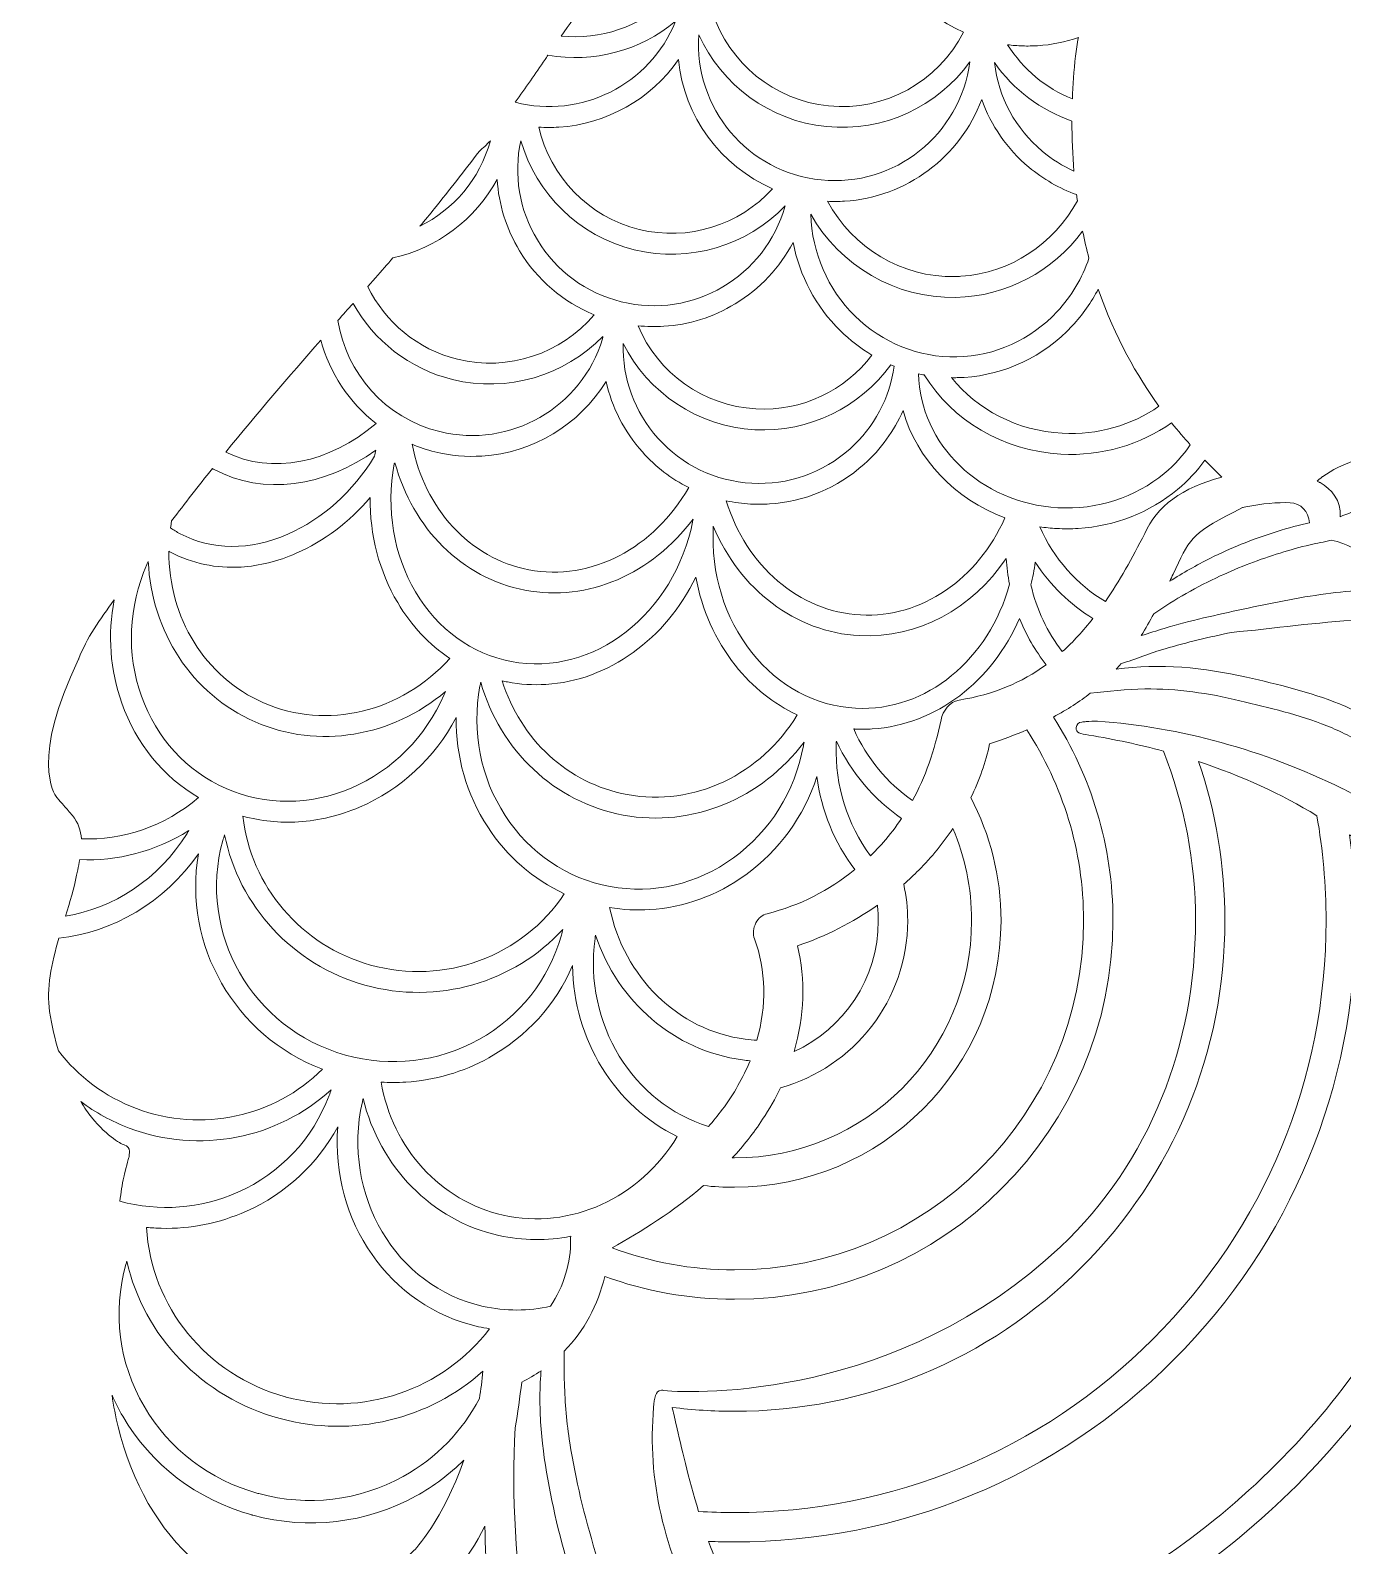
# Model space of a CAD drawing. Header units: millimetres. Extents: x -1647 to 2455, y -685 to 37.
# Drawn here: x -955.6 to -732.3, y -388.1 to -130.3 of the extents above; entities that cross this region are included whole.
import ezdxf

# ---------------------------------------------------------------- set-up
doc = ezdxf.new("R2010")
doc.units = ezdxf.units.MM
doc.header["$MEASUREMENT"] = 0
doc.layers.add('Layer 3', color=7, linetype='Continuous')

msp = doc.modelspace()

# ---------------------------------------------------------------- linework, layer by layer
at = {"layer": 'Layer 3', "lineweight": 0}
for points, knots in [([(-796.84, -130.65), (-801.12, -139.07), (-810.2, -144.14), (-819.78, -143.18), (-829.06, -142.26), (-836.75, -135.89), (-839.54, -127.23), (-837.86, -127.44), (-836.2, -127.49), (-834.57, -127.39), (-824.81, -126.78), (-816.11, -120.82), (-812, -111.98), (-810.18, -120.29), (-804.48, -127.21), (-796.84, -130.65)], [0, 0, 0, 0, 1, 1, 1, 2, 2, 2, 3, 3, 3, 4, 4, 4, 5, 5, 5, 5]), ([(-857.04, -120.03), (-856.7, -119.59), (-856.35, -119.13), (-855.99, -118.66), (-853.53, -121.38), (-850.51, -123.62), (-847.05, -125.15), (-851.95, -129.75), (-858.62, -131.98), (-865.27, -131.3), (-862.63, -127.5), (-859.91, -123.68), (-857.04, -120.03)], [0, 0, 0, 0, 1, 1, 1, 2, 2, 2, 3, 3, 3, 4, 4, 4, 4]), ([(-868.03, -135.3), (-867.87, -135.06), (-867.7, -134.81), (-867.53, -134.57), (-859.77, -135.93), (-851.82, -133.78), (-845.82, -128.8), (-850.18, -139.64), (-861.95, -145.46), (-873.09, -142.58), (-871.37, -140.15), (-869.68, -137.7), (-868.03, -135.3)], [0, 0, 0, 0, 1, 1, 1, 2, 2, 2, 3, 3, 3, 4, 4, 4, 4]), ([(-821.04, -155.79), (-833.54, -154.55), (-842.74, -143.54), (-841.85, -131.09), (-838, -139.64), (-829.81, -145.75), (-820.14, -146.71), (-810.46, -147.67), (-801.22, -143.31), (-795.76, -135.69), (-797.35, -148.07), (-808.54, -157.04), (-821.04, -155.79)], [0, 0, 0, 0, 1, 1, 1, 2, 2, 2, 3, 3, 3, 4, 4, 4, 4]), ([(-789.32, -132.78), (-788.48, -132.89), (-787.62, -132.96), (-786.76, -132.99), (-785.9, -133.01), (-785.05, -133), (-784.22, -132.95), (-781.81, -132.8), (-779.48, -132.31), (-777.28, -131.55), (-777.49, -132.59), (-777.66, -133.64), (-777.77, -134.72), (-778.03, -137.22), (-778.2, -139.65), (-778.29, -142.01), (-782.81, -140.2), (-786.7, -136.98), (-789.32, -132.78)], [0, 0, 0, 0, 1, 1, 1, 2, 2, 2, 3, 3, 3, 4, 4, 4, 5, 5, 5, 6, 6, 6, 6]), ([(-829.31, -157.27), (-834.93, -163.46), (-843.62, -166.27), (-852.02, -164.2), (-860.67, -162.07), (-867.19, -155.22), (-869.09, -146.79), (-867.95, -146.87), (-866.82, -146.88), (-865.69, -146.81), (-857.59, -146.3), (-850.02, -142.09), (-845.33, -135.3), (-844.4, -145.03), (-838.16, -153.45), (-829.31, -157.27)], [0, 0, 0, 0, 1, 1, 1, 2, 2, 2, 3, 3, 3, 4, 4, 4, 5, 5, 5, 5]), ([(-778.37, -145.76), (-778.37, -148.71), (-778.25, -151.55), (-778.02, -154.27), (-779.94, -153.4), (-781.76, -152.28), (-783.42, -150.89), (-788, -147.06), (-790.87, -141.73), (-791.56, -135.83), (-788.31, -140.47), (-783.67, -143.93), (-778.37, -145.76)], [0, 0, 0, 0, 1, 1, 1, 2, 2, 2, 3, 3, 3, 4, 4, 4, 4]), ([(-785.7, -153.61), (-783.25, -155.66), (-780.51, -157.22), (-777.59, -158.27), (-777.55, -158.62), (-777.5, -158.96), (-777.45, -159.31), (-781.42, -166.69), (-788.83, -171.66), (-797.25, -172.18), (-797.58, -172.2), (-797.91, -172.22), (-798.24, -172.22), (-798.24, -172.22), (-798.24, -172.22), (-798.24, -172.22), (-807.36, -172.41), (-815.65, -167.35), (-819.98, -159.42), (-819, -159.47), (-818.03, -159.46), (-817.07, -159.4), (-806.52, -158.74), (-797.38, -151.85), (-793.72, -142.09), (-792.15, -146.54), (-789.41, -150.5), (-785.7, -153.61)], [0, 0, 0, 0, 1, 1, 1, 2, 2, 2, 3, 3, 3, 4, 4, 4, 5, 5, 5, 6, 6, 6, 7, 7, 7, 8, 8, 8, 9, 9, 9, 9]), ([(-886.82, -160.62), (-884.31, -157.5), (-881.78, -154.26), (-879.26, -150.94), (-878.59, -150.37), (-877.95, -149.78), (-877.34, -149.14), (-879.14, -155.69), (-883.64, -160.82), (-889.32, -163.66), (-888.47, -162.65), (-887.64, -161.64), (-886.82, -160.62)], [0, 0, 0, 0, 1, 1, 1, 2, 2, 2, 3, 3, 3, 4, 4, 4, 4]), ([(-852.87, -167.65), (-843.42, -169.97), (-833.66, -166.96), (-827.18, -160.19), (-830.5, -172.22), (-842.86, -179.51), (-855.05, -176.51), (-861.06, -175.03), (-866.13, -171.3), (-869.34, -166), (-872.42, -160.89), (-873.42, -154.92), (-872.15, -149.11), (-869.56, -158.12), (-862.31, -165.32), (-852.87, -167.65)], [0, 0, 0, 0, 1, 1, 1, 2, 2, 2, 3, 3, 3, 4, 4, 4, 5, 5, 5, 5]), ([(-898.17, -173.9), (-898.17, -173.9), (-896.87, -172.42), (-896.87, -172.42), (-895.84, -171.25), (-894.86, -170.13), (-893.91, -169.04), (-886.44, -167.38), (-879.9, -162.55), (-876.18, -155.69), (-875.92, -159.94), (-874.63, -164.09), (-872.37, -167.83), (-869.37, -172.79), (-864.95, -176.56), (-859.69, -178.72), (-865.27, -185.34), (-874.24, -188.42), (-882.92, -186.28), (-889.76, -184.6), (-895.26, -179.96), (-898.2, -173.94), (-898.19, -173.92), (-898.18, -173.91), (-898.17, -173.9)], [0, 0, 0, 0, 1, 1, 1, 2, 2, 2, 3, 3, 3, 4, 4, 4, 5, 5, 5, 6, 6, 6, 7, 7, 7, 8, 8, 8, 8]), ([(-815.31, -178.9), (-819.95, -174.33), (-822.6, -168.21), (-822.82, -161.62), (-817.8, -170.4), (-808.44, -175.98), (-798.17, -175.77), (-789.45, -175.59), (-781.59, -171.28), (-776.55, -164.5), (-776.23, -166.08), (-775.87, -167.61), (-775.47, -169.09), (-776.61, -172.45), (-778.44, -175.55), (-780.9, -178.19), (-785.4, -183.01), (-791.46, -185.74), (-797.96, -185.88), (-804.45, -186.01), (-810.62, -183.53), (-815.31, -178.9)], [0, 0, 0, 0, 1, 1, 1, 2, 2, 2, 3, 3, 3, 4, 4, 4, 5, 5, 5, 6, 6, 6, 7, 7, 7, 7]), ([(-852.21, -180.59), (-850.74, -180.74), (-849.27, -180.77), (-847.82, -180.68), (-843.57, -180.42), (-839.43, -179.13), (-835.69, -176.87), (-831.44, -174.3), (-828.07, -170.69), (-825.83, -166.4), (-824.73, -172.1), (-821.97, -177.31), (-817.8, -181.42), (-816.15, -183.05), (-814.34, -184.45), (-812.41, -185.6), (-816.97, -191.6), (-824.3, -195.17), (-832.15, -194.73), (-841.12, -194.23), (-848.83, -188.62), (-852.21, -180.59)], [0, 0, 0, 0, 1, 1, 1, 2, 2, 2, 3, 3, 3, 4, 4, 4, 5, 5, 5, 6, 6, 6, 7, 7, 7, 7]), ([(-763.56, -194.28), (-768.16, -197.5), (-773.95, -199.23), (-780.05, -198.89), (-787.7, -198.46), (-794.51, -194.86), (-798.86, -189.42), (-798.53, -189.42), (-798.21, -189.43), (-797.88, -189.42), (-797.5, -189.41), (-797.11, -189.4), (-796.73, -189.37), (-789.71, -188.94), (-783.2, -185.85), (-778.31, -180.6), (-776.54, -178.71), (-775.06, -176.6), (-773.88, -174.34), (-771.05, -182.63), (-767.24, -189.21), (-763.56, -194.28)], [0, 0, 0, 0, 1, 1, 1, 2, 2, 2, 3, 3, 3, 4, 4, 4, 5, 5, 5, 6, 6, 6, 7, 7, 7, 7]), ([(-900.71, -176.79), (-897.19, -183.1), (-891.16, -187.91), (-883.77, -189.73), (-874.38, -192.04), (-864.69, -189.07), (-858.21, -182.39), (-858.22, -182.51), (-858.23, -182.64), (-858.24, -182.76), (-858.24, -182.77), (-858.24, -182.78), (-858.24, -182.79), (-861.77, -194.5), (-873.94, -201.55), (-885.95, -198.59), (-895.27, -196.29), (-901.86, -188.63), (-903.28, -179.71), (-902.43, -178.73), (-901.57, -177.76), (-900.71, -176.79)], [0, 0, 0, 0, 1, 1, 1, 2, 2, 2, 3, 3, 3, 4, 4, 4, 5, 5, 5, 6, 6, 6, 7, 7, 7, 7]), ([(-906.19, -183.03), (-904.68, -188.62), (-901.38, -193.62), (-896.78, -197.2), (-904.68, -203.97), (-914.57, -206), (-922.36, -202.08), (-917.08, -195.6), (-911.64, -189.26), (-906.19, -183.03)], [0, 0, 0, 0, 1, 1, 1, 2, 2, 2, 3, 3, 3, 3]), ([(-832.35, -198.27), (-823.07, -198.78), (-814.42, -194.45), (-809.2, -187.22), (-809.01, -187.31), (-808.82, -187.39), (-808.62, -187.47), (-809.38, -192.89), (-811.99, -197.82), (-816.12, -201.51), (-820.73, -205.64), (-826.67, -207.72), (-832.85, -207.38), (-839.03, -207.04), (-844.71, -204.31), (-848.83, -199.69), (-852.81, -195.25), (-854.89, -189.56), (-854.73, -183.62), (-850.51, -191.99), (-842.06, -197.73), (-832.35, -198.27)], [0, 0, 0, 0, 1, 1, 1, 2, 2, 2, 3, 3, 3, 4, 4, 4, 5, 5, 5, 6, 6, 6, 7, 7, 7, 7]), ([(-851.47, -202.06), (-849.21, -204.59), (-846.54, -206.62), (-843.59, -208.11), (-849.45, -218.43), (-860.23, -224.11), (-870.8, -222.09), (-880.85, -220.17), (-888.53, -211.7), (-890.66, -200.76), (-889.43, -201.27), (-888.14, -201.7), (-886.8, -202.03), (-884.1, -202.69), (-881.4, -202.92), (-878.77, -202.76), (-870.11, -202.22), (-862.18, -197.45), (-857.64, -190.06), (-856.67, -194.48), (-854.57, -198.59), (-851.47, -202.06)], [0, 0, 0, 0, 1, 1, 1, 2, 2, 2, 3, 3, 3, 4, 4, 4, 5, 5, 5, 6, 6, 6, 7, 7, 7, 7]), ([(-758.23, -200.84), (-759.44, -202.63), (-760.91, -204.26), (-762.65, -205.71), (-767.62, -209.84), (-774.05, -211.91), (-780.76, -211.54), (-793.91, -210.81), (-804.2, -200.76), (-804.5, -188.75), (-804.17, -188.83), (-803.84, -188.9), (-803.51, -188.96), (-798.77, -196.65), (-790.11, -201.88), (-780.25, -202.43), (-773.29, -202.82), (-766.67, -200.81), (-761.42, -197.1), (-760.31, -198.48), (-759.24, -199.73), (-758.23, -200.84)], [0, 0, 0, 0, 1, 1, 1, 2, 2, 2, 3, 3, 3, 4, 4, 4, 5, 5, 5, 6, 6, 6, 7, 7, 7, 7]), ([(-814.35, -229.78), (-824.86, -229.22), (-833.81, -221.43), (-837.19, -210.36), (-835.84, -210.65), (-834.45, -210.84), (-833.05, -210.92), (-831.98, -210.98), (-830.91, -210.98), (-829.85, -210.91), (-823.89, -210.54), (-818.27, -208.2), (-813.75, -204.16), (-810.87, -201.57), (-808.62, -198.46), (-807.11, -195.01), (-804.78, -203.29), (-798.29, -210.11), (-789.77, -213.25), (-794.36, -223.69), (-803.97, -230.32), (-814.35, -229.78)], [0, 0, 0, 0, 1, 1, 1, 2, 2, 2, 3, 3, 3, 4, 4, 4, 5, 5, 5, 6, 6, 6, 7, 7, 7, 7]), ([(-735.71, -206.26), (-735.71, -206.26), (-735.68, -206.23), (-735.68, -206.23), (-732.41, -203.93), (-728.65, -202.91), (-724.66, -201.83), (-724.66, -201.83), (-724.4, -201.76), (-724.4, -201.76), (-720.45, -200.69), (-715.76, -199.55), (-710.94, -199.19), (-708.87, -199.04), (-706.47, -199.01), (-704.45, -199.97), (-703.29, -200.53), (-702.17, -201.59), (-701.68, -202.85), (-706.06, -203.51), (-710.37, -204.68), (-714.56, -206.12), (-718.05, -207.31), (-721.5, -208.66), (-724.94, -209.99), (-727.51, -210.97), (-730.11, -212.12), (-732.74, -213.07), (-732.5, -210.35), (-734.2, -208.34), (-736.15, -207.28), (-736.2, -207.25), (-736.26, -207.22), (-736.32, -207.2), (-736.47, -207.14), (-736.58, -207.08), (-736.66, -207.04), (-736.5, -206.86), (-736.19, -206.59), (-735.71, -206.26)], [0, 0, 0, 0, 1, 1, 1, 2, 2, 2, 3, 3, 3, 4, 4, 4, 5, 5, 5, 6, 6, 6, 7, 7, 7, 8, 8, 8, 9, 9, 9, 10, 10, 10, 11, 11, 11, 12, 12, 12, 13, 13, 13, 13]), ([(-931.59, -213.87), (-931.59, -213.87), (-931.57, -213.78), (-931.57, -213.78), (-929.3, -210.78), (-926.99, -207.82), (-924.64, -204.89), (-924.54, -204.94), (-924.45, -205), (-924.36, -205.04), (-915.97, -209.49), (-905.52, -208.02), (-896.81, -201.74), (-896.89, -202.09), (-896.97, -202.44), (-897.04, -202.79), (-900.73, -208.82), (-905.9, -213.48), (-911.8, -216.05), (-918.22, -218.85), (-924.74, -218.82), (-930.14, -215.96), (-930.7, -215.67), (-931.23, -215.33), (-931.76, -214.98), (-931.71, -214.61), (-931.65, -214.24), (-931.59, -213.87)], [0, 0, 0, 0, 1, 1, 1, 2, 2, 2, 3, 3, 3, 4, 4, 4, 5, 5, 5, 6, 6, 6, 7, 7, 7, 8, 8, 8, 9, 9, 9, 9]), ([(-753.58, -205.63), (-753.32, -205.88), (-753.08, -206.12), (-752.86, -206.33), (-759.57, -208.1), (-763.98, -211.32), (-765.99, -215.93), (-768.12, -220.17), (-770.3, -224.06), (-772.68, -227.51), (-777.51, -224.63), (-781.46, -220.22), (-783.85, -214.78), (-782.9, -214.93), (-781.93, -215.03), (-780.95, -215.08), (-779.72, -215.15), (-778.5, -215.14), (-777.3, -215.07), (-771.03, -214.68), (-765.13, -212.38), (-760.38, -208.43), (-758.6, -206.95), (-757.05, -205.28), (-755.74, -203.48), (-754.93, -204.3), (-754.2, -205.02), (-753.58, -205.63)], [0, 0, 0, 0, 1, 1, 1, 2, 2, 2, 3, 3, 3, 4, 4, 4, 5, 5, 5, 6, 6, 6, 7, 7, 7, 8, 8, 8, 9, 9, 9, 9]), ([(-871.46, -225.57), (-860.71, -227.63), (-849.78, -222.79), (-842.85, -213.47), (-842.86, -213.55), (-842.86, -213.62), (-842.87, -213.69), (-845.97, -229.61), (-859.81, -240.38), (-873.78, -237.71), (-880.52, -236.42), (-886.31, -232.22), (-890.06, -225.88), (-893.82, -219.53), (-895.11, -211.8), (-893.69, -204.09), (-893.65, -204.03), (-893.61, -203.97), (-893.57, -203.9), (-890.54, -215.05), (-882.19, -223.53), (-871.46, -225.57)], [0, 0, 0, 0, 1, 1, 1, 2, 2, 2, 3, 3, 3, 4, 4, 4, 5, 5, 5, 6, 6, 6, 7, 7, 7, 7]), ([(-931.79, -219.1), (-928.1, -221.05), (-923.99, -221.9), (-919.74, -221.63), (-916.66, -221.44), (-913.51, -220.67), (-910.38, -219.3), (-905.65, -217.24), (-901.35, -213.98), (-897.79, -209.83), (-897.86, -216.19), (-896.26, -222.37), (-893.11, -227.69), (-890.78, -231.62), (-887.75, -234.83), (-884.23, -237.18), (-892.46, -246.32), (-905.17, -249.45), (-915.94, -244.73), (-925.94, -240.36), (-932.1, -230.18), (-932.04, -218.96), (-931.96, -219), (-931.88, -219.05), (-931.79, -219.1)], [0, 0, 0, 0, 1, 1, 1, 2, 2, 2, 3, 3, 3, 4, 4, 4, 5, 5, 5, 6, 6, 6, 7, 7, 7, 8, 8, 8, 8]), ([(-749.33, -211.53), (-749.25, -211.51), (-749.17, -211.49), (-749.08, -211.47), (-749.08, -211.47), (-748.8, -211.4), (-748.8, -211.4), (-745.94, -210.83), (-743.47, -210.6), (-741.25, -210.7), (-739.42, -210.78), (-738.09, -212.19), (-737.97, -214.1), (-738.14, -214.14), (-738.31, -214.18), (-738.47, -214.22), (-740.38, -214.67), (-742.28, -215.2), (-744.15, -215.8), (-747.81, -216.96), (-751.35, -218.42), (-754.79, -220.13), (-757.18, -221.32), (-759.49, -222.63), (-761.72, -224.05), (-761.53, -223.65), (-761.34, -223.25), (-761.15, -222.84), (-761.15, -222.84), (-760.71, -221.91), (-760.71, -221.91), (-758.12, -216.41), (-757.84, -215.82), (-749.33, -211.53)], [0, 0, 0, 0, 1, 1, 1, 2, 2, 2, 3, 3, 3, 4, 4, 4, 5, 5, 5, 6, 6, 6, 7, 7, 7, 8, 8, 8, 9, 9, 9, 10, 10, 10, 11, 11, 11, 11]), ([(-815.18, -245.65), (-822.02, -245.29), (-828.31, -241.92), (-832.88, -236.14), (-837.5, -230.31), (-839.82, -222.73), (-839.4, -214.82), (-839.4, -214.78), (-839.4, -214.74), (-839.4, -214.7), (-834.92, -225.41), (-825.47, -232.74), (-814.53, -233.31), (-804.63, -233.84), (-795.36, -228.72), (-789.55, -220.18), (-789.46, -221.68), (-789.27, -223.14), (-788.99, -224.57), (-792.45, -237.27), (-803.1, -246.29), (-815.18, -245.65)], [0, 0, 0, 0, 1, 1, 1, 2, 2, 2, 3, 3, 3, 4, 4, 4, 5, 5, 5, 6, 6, 6, 7, 7, 7, 7]), ([(-734.28, -217.08), (-731.4, -217.64), (-729.37, -218.78), (-728.46, -220.4), (-727.7, -221.75), (-727.68, -223.5), (-728.38, -225.61), (-730.66, -225.69), (-732.93, -225.9), (-735.19, -226.2), (-739.91, -226.83), (-744.58, -227.81), (-749.23, -228.8), (-753.74, -229.77), (-758.25, -230.75), (-762.66, -232.08), (-763.93, -232.46), (-765.25, -232.86), (-766.58, -233.31), (-765.83, -232.11), (-765.13, -230.86), (-764.45, -229.57), (-760.85, -227.13), (-757.06, -224.96), (-753.13, -223.16), (-749.83, -221.64), (-746.43, -220.32), (-742.96, -219.25), (-741.27, -218.73), (-739.56, -218.26), (-737.84, -217.85), (-736.66, -217.57), (-735.44, -217.41), (-734.28, -217.08)], [0, 0, 0, 0, 1, 1, 1, 2, 2, 2, 3, 3, 3, 4, 4, 4, 5, 5, 5, 6, 6, 6, 7, 7, 7, 8, 8, 8, 9, 9, 9, 10, 10, 10, 11, 11, 11, 11]), ([(-935.78, -221.18), (-935.7, -221.01), (-935.63, -220.84), (-935.55, -220.67), (-935.01, -232.6), (-928.15, -243.26), (-917.37, -247.98), (-906.58, -252.7), (-894.1, -250.51), (-884.97, -242.82), (-885.04, -242.99), (-885.11, -243.16), (-885.18, -243.33), (-888.36, -250.57), (-893.98, -256.22), (-901.02, -259.23), (-908.02, -262.22), (-915.58, -262.25), (-922.32, -259.3), (-929.06, -256.35), (-934.17, -250.77), (-936.72, -243.6), (-939.28, -236.38), (-938.95, -228.42), (-935.78, -221.18)], [0, 0, 0, 0, 1, 1, 1, 2, 2, 2, 3, 3, 3, 4, 4, 4, 5, 5, 5, 6, 6, 6, 7, 7, 7, 8, 8, 8, 8]), ([(-785.35, -224.66), (-785.04, -223.4), (-784.79, -222.12), (-784.61, -220.82), (-782.05, -224.75), (-778.69, -228.01), (-774.8, -230.39), (-776.42, -232.46), (-778.14, -234.35), (-780.01, -236.02), (-782.54, -232.75), (-784.4, -228.89), (-785.35, -224.66)], [0, 0, 0, 0, 1, 1, 1, 2, 2, 2, 3, 3, 3, 4, 4, 4, 4]), ([(-875.32, -241), (-875.03, -241.06), (-874.74, -241.13), (-874.44, -241.19), (-872.24, -241.61), (-870.04, -241.74), (-867.87, -241.61), (-857.24, -240.95), (-847.47, -233.88), (-842.38, -223.36), (-841.35, -228.89), (-839.07, -234.03), (-835.66, -238.35), (-832.7, -242.08), (-829.11, -244.93), (-825.11, -246.78), (-831.25, -256.95), (-842.69, -262.46), (-854.06, -260.35), (-854.06, -260.35), (-854.06, -260.35), (-854.06, -260.35), (-864.21, -258.47), (-872.23, -250.91), (-875.32, -241)], [0, 0, 0, 0, 1, 1, 1, 2, 2, 2, 3, 3, 3, 4, 4, 4, 5, 5, 5, 6, 6, 6, 7, 7, 7, 8, 8, 8, 8]), ([(-947.4, -237.31), (-947.39, -237.28), (-947.38, -237.25), (-947.37, -237.22), (-946.08, -233.8), (-943.72, -230.47), (-941.35, -227.24), (-942.48, -233.11), (-942.06, -239.15), (-940.06, -244.78), (-937.61, -251.7), (-933.02, -257.29), (-926.99, -260.87), (-932.78, -265.78), (-939.95, -268.17), (-946.94, -267.86), (-947.04, -266.47), (-947.45, -265.12), (-948.42, -263.93), (-948.93, -263.33), (-949.44, -262.75), (-949.93, -262.2), (-950.33, -261.75), (-950.71, -261.32), (-951.07, -260.89), (-951.09, -260.87), (-951.1, -260.86), (-951.11, -260.85), (-951.59, -260.22), (-955.62, -254.21), (-947.4, -237.31)], [0, 0, 0, 0, 1, 1, 1, 2, 2, 2, 3, 3, 3, 4, 4, 4, 5, 5, 5, 6, 6, 6, 7, 7, 7, 8, 8, 8, 9, 9, 9, 10, 10, 10, 10]), ([(-782.75, -238.25), (-786.9, -241.27), (-791.72, -243.34), (-797.56, -244.27), (-799.25, -244.54), (-800.32, -246.15), (-800.64, -247.63), (-801.76, -252.91), (-803.35, -257.41), (-805.51, -261.37), (-809.81, -258.36), (-813.3, -254.17), (-815.49, -249.18), (-815.45, -249.18), (-815.41, -249.19), (-815.37, -249.19), (-814.35, -249.25), (-813.35, -249.24), (-812.35, -249.18), (-801.45, -248.5), (-791.93, -241.04), (-787.28, -230.37), (-786.14, -233.23), (-784.61, -235.88), (-782.75, -238.25)], [0, 0, 0, 0, 1, 1, 1, 2, 2, 2, 3, 3, 3, 4, 4, 4, 5, 5, 5, 6, 6, 6, 7, 7, 7, 8, 8, 8, 8]), ([(-718.71, -230.45), (-717.93, -230.49), (-717.15, -230.55), (-716.38, -230.64), (-714.79, -231.12), (-713.31, -231.77), (-711.92, -232.61), (-709.19, -234.26), (-707.56, -236.71), (-707.44, -239.33), (-707.32, -241.81), (-708.55, -244.14), (-710.91, -245.89), (-712.65, -247.18), (-714.87, -247.87), (-717.23, -248.6), (-718.23, -248.91), (-719.26, -249.23), (-720.26, -249.6), (-720.98, -249.87), (-721.71, -250.08), (-722.51, -250.31), (-722.61, -250.33), (-722.71, -250.35), (-722.81, -250.38), (-723.75, -249.78), (-724.72, -249.22), (-725.59, -248.68), (-727.89, -247.23), (-730.3, -245.96), (-732.82, -244.93), (-737.92, -242.86), (-743.31, -241.61), (-748.65, -240.38), (-755.84, -238.72), (-763.46, -238), (-770.82, -239), (-770.55, -238.71), (-770.3, -238.41), (-770.04, -238.11), (-767.52, -237.27), (-765.04, -236.28), (-762.51, -235.53), (-758.79, -234.43), (-755, -233.56), (-751.2, -232.76), (-743.91, -232.09), (-736.7, -231.01), (-729.36, -230.63), (-725.82, -230.45), (-722.26, -230.3), (-718.71, -230.45)], [0, 0, 0, 0, 1, 1, 1, 2, 2, 2, 3, 3, 3, 4, 4, 4, 5, 5, 5, 6, 6, 6, 7, 7, 7, 8, 8, 8, 9, 9, 9, 10, 10, 10, 11, 11, 11, 12, 12, 12, 13, 13, 13, 14, 14, 14, 15, 15, 15, 16, 16, 16, 17, 17, 17, 17]), ([(-854.71, -263.84), (-842.96, -266.01), (-831.16, -261.03), (-823.96, -251.43), (-823.99, -251.64), (-824.03, -251.84), (-824.07, -252.05), (-825.51, -259.82), (-829.73, -266.59), (-835.97, -271.11), (-842.17, -275.61), (-849.62, -277.34), (-856.96, -275.98), (-864.29, -274.62), (-870.63, -270.34), (-874.81, -263.91), (-879.02, -257.46), (-880.54, -249.63), (-879.1, -241.86), (-879.06, -241.65), (-879.02, -241.45), (-878.98, -241.24), (-875.69, -252.78), (-866.45, -261.66), (-854.71, -263.84)], [0, 0, 0, 0, 1, 1, 1, 2, 2, 2, 3, 3, 3, 4, 4, 4, 5, 5, 5, 6, 6, 6, 7, 7, 7, 8, 8, 8, 8]), ([(-846.27, -425.28), (-848.78, -419.32), (-851.2, -413.3), (-853.39, -407.21), (-857.66, -395.38), (-861.89, -383.12), (-863.81, -370.64), (-864.34, -367.27), (-864.63, -363.86), (-864.74, -360.45), (-864.8, -358.71), (-864.82, -356.96), (-864.79, -355.22), (-864.79, -355.16), (-864.79, -355.1), (-864.78, -355.04), (-861.38, -351.55), (-858.98, -347.16), (-857.87, -342.31), (-850.98, -344.83), (-843.55, -346.21), (-835.81, -346.21), (-800.29, -346.21), (-771.39, -317.32), (-771.39, -281.8), (-771.39, -269.06), (-775.12, -257.17), (-781.53, -247.16), (-779.13, -245.87), (-777.06, -244.53), (-775.25, -243.12), (-772.17, -242.76), (-769.09, -242.42), (-765.98, -242.38), (-760.46, -242.31), (-755.14, -243.09), (-749.78, -244.39), (-744.81, -245.6), (-739.75, -246.73), (-734.98, -248.65), (-732.65, -249.58), (-730.41, -250.73), (-728.26, -252.04), (-726.65, -253.02), (-725.03, -254.49), (-723.32, -255.48), (-723.27, -255.56), (-723.22, -255.63), (-723.18, -255.7), (-723, -255.98), (-722.82, -256.53), (-722.79, -256.86), (-722.74, -257.44), (-722.77, -257.58), (-722.95, -258.31), (-722.95, -258.31), (-722.95, -258.31), (-722.95, -258.31), (-722.95, -258.31), (-722.95, -258.31), (-722.95, -258.32), (-722.95, -258.32), (-723.02, -258.46), (-723.02, -258.46), (-723.05, -258.54), (-723.08, -258.62), (-723.12, -258.69), (-723.14, -258.72), (-723.16, -258.75), (-723.18, -258.79), (-723.19, -258.8), (-723.2, -258.82), (-723.22, -258.84), (-723.25, -258.88), (-723.29, -258.92), (-723.32, -258.96), (-723.37, -259.01), (-723.41, -259.06), (-723.45, -259.1), (-723.55, -259.2), (-723.87, -259.46), (-724.67, -259.69), (-725.28, -259.88), (-725.94, -259.96), (-726.67, -260.04), (-727.92, -260.18), (-729.24, -260.24), (-730.55, -260.24), (-730.55, -260.24), (-730.85, -260.08), (-730.85, -260.08), (-731.35, -259.83), (-731.86, -259.57), (-732.36, -259.32), (-745.88, -252.72), (-759.89, -248.86), (-774.03, -247.87), (-774.69, -247.82), (-775.32, -247.88), (-775.93, -247.93), (-776.19, -247.96), (-776.45, -247.98), (-776.7, -248), (-777.21, -248.03), (-777.61, -248.43), (-777.64, -248.94), (-777.7, -249.88), (-777.05, -249.99), (-775.47, -250.24), (-771.09, -250.95), (-766.86, -251.86), (-762.8, -252.96), (-759.22, -262.02), (-757.34, -271.76), (-757.34, -281.8), (-757.34, -302.76), (-765.07, -322.91), (-780.32, -337.28), (-807.82, -363.17), (-842.31, -362.3), (-847.79, -361.73), (-847.91, -361.69), (-848.06, -361.67), (-848.22, -361.68), (-849.32, -361.76), (-849.43, -363.06), (-849.56, -364.58), (-850.61, -376.92), (-847.89, -388.84), (-841.25, -401.03), (-836.43, -409.88), (-830.93, -418.88), (-824.43, -428.54), (-824.43, -428.54), (-824.19, -429.04), (-824.19, -429.04), (-824.08, -429.26), (-823.96, -429.48), (-823.85, -429.71), (-823.85, -429.71), (-823.86, -429.73), (-823.86, -429.73), (-823.93, -430.21), (-824, -430.66), (-824.1, -431.11), (-824.36, -432.27), (-824.72, -433.4), (-825.18, -434.48), (-825.51, -435.25), (-825.83, -435.88), (-826.16, -436.43), (-827.12, -437.18), (-828.17, -437.75), (-829.27, -438.12), (-832.85, -439.32), (-837.17, -438.36), (-840.01, -435.74), (-840.18, -435.58), (-840.36, -435.46), (-840.55, -435.36), (-841.38, -434.34), (-842.25, -433.33), (-842.92, -432.21), (-844.25, -430.01), (-845.27, -427.65), (-846.27, -425.28)], [0, 0, 0, 0, 1, 1, 1, 2, 2, 2, 3, 3, 3, 4, 4, 4, 5, 5, 5, 6, 6, 6, 7, 7, 7, 8, 8, 8, 9, 9, 9, 10, 10, 10, 11, 11, 11, 12, 12, 12, 13, 13, 13, 14, 14, 14, 15, 15, 15, 16, 16, 16, 17, 17, 17, 18, 18, 18, 19, 19, 19, 20, 20, 20, 21, 21, 21, 22, 22, 22, 23, 23, 23, 24, 24, 24, 25, 25, 25, 26, 26, 26, 27, 27, 27, 28, 28, 28, 29, 29, 29, 30, 30, 30, 31, 31, 31, 32, 32, 32, 33, 33, 33, 34, 34, 34, 35, 35, 35, 36, 36, 36, 37, 37, 37, 38, 38, 38, 39, 39, 39, 40, 40, 40, 41, 41, 41, 42, 42, 42, 43, 43, 43, 44, 44, 44, 45, 45, 45, 46, 46, 46, 47, 47, 47, 48, 48, 48, 49, 49, 49, 50, 50, 50, 51, 51, 51, 52, 52, 52, 53, 53, 53, 54, 54, 54, 55, 55, 55, 55]), ([(-877.79, -265.85), (-874.49, -270.92), (-869.99, -274.8), (-864.75, -277.21), (-871.8, -287.88), (-885.13, -292.85), (-897.72, -289.34), (-909.6, -286.02), (-918.11, -275.9), (-919.46, -264.03), (-916.37, -264.85), (-913.18, -265.18), (-909.99, -264.98), (-906.5, -264.76), (-903, -263.93), (-899.62, -262.49), (-892.59, -259.48), (-886.83, -254.12), (-883.16, -247.26), (-883.22, -253.87), (-881.39, -260.31), (-877.79, -265.85)], [0, 0, 0, 0, 1, 1, 1, 2, 2, 2, 3, 3, 3, 4, 4, 4, 5, 5, 5, 6, 6, 6, 7, 7, 7, 7]), ([(-841.05, -326.86), (-839.33, -327.06), (-837.58, -327.16), (-835.81, -327.16), (-810.79, -327.16), (-790.44, -306.81), (-790.44, -281.8), (-790.44, -274.25), (-792.3, -267.13), (-795.58, -260.86), (-794.13, -257.91), (-793.05, -254.86), (-792.38, -251.74), (-790.08, -250.97), (-787.99, -250.17), (-786.07, -249.34), (-779.96, -258.68), (-776.39, -269.83), (-776.39, -281.8), (-776.39, -314.56), (-803.05, -341.21), (-835.81, -341.21), (-843.13, -341.21), (-850.14, -339.87), (-856.62, -337.44), (-851.69, -334.69), (-846.16, -331.26), (-841.05, -326.86)], [0, 0, 0, 0, 1, 1, 1, 2, 2, 2, 3, 3, 3, 4, 4, 4, 5, 5, 5, 6, 6, 6, 7, 7, 7, 8, 8, 8, 9, 9, 9, 9]), ([(-810.48, -268.47), (-811.19, -269.26), (-811.91, -270.02), (-812.65, -270.74), (-816.63, -265.39), (-818.69, -258.84), (-818.49, -252), (-818.49, -251.74), (-818.48, -251.49), (-818.46, -251.24), (-815.96, -256.63), (-812.09, -261.16), (-807.35, -264.41), (-808.31, -265.83), (-809.35, -267.18), (-810.48, -268.47)], [0, 0, 0, 0, 1, 1, 1, 2, 2, 2, 3, 3, 3, 4, 4, 4, 5, 5, 5, 5]), ([(-736.69, -263.94), (-735.65, -269.78), (-735.12, -275.75), (-735.12, -281.8), (-735.12, -308.69), (-745.59, -333.98), (-764.61, -353), (-783.63, -372.01), (-808.91, -382.49), (-835.81, -382.49), (-837.85, -382.49), (-839.88, -382.42), (-841.9, -382.3), (-843.67, -376.55), (-844.86, -371.28), (-845.71, -367.53), (-845.98, -366.37), (-846.2, -365.39), (-846.39, -364.6), (-842.91, -365.03), (-839.37, -365.26), (-835.81, -365.26), (-813.51, -365.26), (-792.55, -356.58), (-776.79, -340.82), (-761.02, -325.05), (-752.34, -304.09), (-752.34, -281.8), (-752.34, -272.45), (-753.88, -263.33), (-756.81, -254.74), (-749.49, -257.15), (-742.76, -260.22), (-736.69, -263.94)], [0, 0, 0, 0, 1, 1, 1, 2, 2, 2, 3, 3, 3, 4, 4, 4, 5, 5, 5, 6, 6, 6, 7, 7, 7, 8, 8, 8, 9, 9, 9, 10, 10, 10, 11, 11, 11, 11]), ([(-815.32, -273.11), (-819.7, -276.69), (-824.69, -279.21), (-830.24, -280.61), (-831.05, -280.82), (-831.72, -281.37), (-832.15, -282.18), (-832.6, -283.04), (-832.69, -284.06), (-832.38, -284.9), (-830.41, -290.29), (-830.32, -296.29), (-831.97, -302.15), (-832.62, -302.11), (-833.29, -302.05), (-833.95, -301.97), (-845.45, -300.44), (-854.6, -291.4), (-857.05, -279.55), (-854.76, -279.94), (-852.46, -280.06), (-850.18, -279.92), (-844.4, -279.56), (-838.79, -277.54), (-833.88, -273.98), (-828.18, -269.84), (-823.98, -264.02), (-821.76, -257.29), (-821.02, -263.06), (-818.81, -268.49), (-815.32, -273.11)], [0, 0, 0, 0, 1, 1, 1, 2, 2, 2, 3, 3, 3, 4, 4, 4, 5, 5, 5, 6, 6, 6, 7, 7, 7, 8, 8, 8, 9, 9, 9, 10, 10, 10, 10]), ([(-928.65, -266.47), (-928.75, -266.63), (-928.84, -266.78), (-928.94, -266.94), (-933.79, -274.78), (-941.51, -279.7), (-949.64, -281.03), (-948.89, -278.6), (-948.2, -276.28), (-947.74, -274.03), (-947.68, -273.75), (-947.62, -273.46), (-947.56, -273.17), (-947.44, -272.6), (-947.31, -272.01), (-947.2, -271.4), (-940.83, -271.71), (-934.34, -270.03), (-928.65, -266.47)], [0, 0, 0, 0, 1, 1, 1, 2, 2, 2, 3, 3, 3, 4, 4, 4, 5, 5, 5, 6, 6, 6, 6]), ([(-898.67, -292.75), (-886.32, -296.2), (-873.33, -292.34), (-864.99, -283.27), (-865.07, -283.6), (-865.16, -283.93), (-865.25, -284.26), (-867.37, -291.85), (-872.36, -298.16), (-879.29, -302.01), (-886.24, -305.86), (-894.3, -306.8), (-902, -304.65), (-917.88, -300.21), (-927.24, -283.85), (-922.86, -268.17), (-922.77, -267.84), (-922.67, -267.51), (-922.56, -267.19), (-920.14, -279.26), (-911.03, -289.3), (-898.67, -292.75)], [0, 0, 0, 0, 1, 1, 1, 2, 2, 2, 3, 3, 3, 4, 4, 4, 5, 5, 5, 6, 6, 6, 7, 7, 7, 7]), ([(-833.23, -402.31), (-836.12, -397.62), (-838.4, -392.43), (-840.2, -387.39), (-838.74, -387.45), (-837.28, -387.49), (-835.81, -387.49), (-807.58, -387.49), (-781.03, -376.49), (-761.07, -356.53), (-741.11, -336.57), (-730.12, -310.03), (-730.12, -281.8), (-730.12, -276.86), (-730.46, -271.98), (-731.12, -267.17), (-721.15, -273.26), (-712.81, -279.95), (-708.92, -283.08), (-708.08, -283.75), (-707.42, -284.28), (-706.98, -284.62), (-706.46, -285.01), (-705.93, -285.4), (-705.4, -285.78), (-705.88, -302.04), (-709.31, -317.82), (-715.62, -332.73), (-722.21, -348.31), (-731.64, -362.31), (-743.66, -374.32), (-755.68, -386.34), (-769.67, -395.78), (-785.25, -402.37), (-798.55, -407.99), (-812.53, -411.32), (-826.93, -412.32), (-829.1, -408.94), (-831.2, -405.62), (-833.23, -402.31)], [0, 0, 0, 0, 1, 1, 1, 2, 2, 2, 3, 3, 3, 4, 4, 4, 5, 5, 5, 6, 6, 6, 7, 7, 7, 8, 8, 8, 9, 9, 9, 10, 10, 10, 11, 11, 11, 12, 12, 12, 13, 13, 13, 13]), ([(-798.62, -266.12), (-796.58, -270.94), (-795.44, -276.24), (-795.44, -281.8), (-795.44, -304.06), (-813.55, -322.16), (-835.81, -322.16), (-835.93, -322.16), (-836.05, -322.16), (-836.17, -322.16), (-834.3, -320.14), (-832.56, -317.96), (-831, -315.59), (-829.85, -313.85), (-828.84, -312.05), (-827.98, -310.22), (-815.51, -306.78), (-806.32, -295.35), (-806.32, -281.8), (-806.32, -279.67), (-806.55, -277.6), (-806.99, -275.6), (-806.11, -274.83), (-805.25, -274.03), (-804.44, -273.2), (-802.23, -270.97), (-800.29, -268.59), (-798.62, -266.12)], [0, 0, 0, 0, 1, 1, 1, 2, 2, 2, 3, 3, 3, 4, 4, 4, 5, 5, 5, 6, 6, 6, 7, 7, 7, 8, 8, 8, 9, 9, 9, 9]), ([(-950.82, -303.96), (-951.42, -301.97), (-951.94, -299.73), (-952.34, -297.22), (-952.95, -293.35), (-952, -289.06), (-950.76, -284.77), (-941.62, -283.76), (-932.79, -278.75), (-927, -270.43), (-929.7, -285.95), (-920.83, -301.39), (-905.92, -307.08), (-914.05, -315.17), (-926.41, -317.95), (-937.56, -313.76), (-942.96, -311.73), (-947.49, -308.28), (-950.82, -303.96)], [0, 0, 0, 0, 1, 1, 1, 2, 2, 2, 3, 3, 3, 4, 4, 4, 5, 5, 5, 6, 6, 6, 6]), ([(-825.07, -286.05), (-820.32, -284.49), (-815.68, -282.13), (-811.47, -279.15), (-811.37, -280.02), (-811.32, -280.9), (-811.32, -281.8), (-811.32, -291.68), (-817.2, -300.21), (-825.65, -304.07), (-823.91, -298.03), (-823.68, -291.84), (-825.07, -286.05)], [0, 0, 0, 0, 1, 1, 1, 2, 2, 2, 3, 3, 3, 4, 4, 4, 4]), ([(-837.88, -313.94), (-838.62, -314.94), (-839.41, -315.89), (-840.22, -316.81), (-853.02, -312.89), (-861.47, -299.42), (-859.53, -284.82), (-859.5, -284.64), (-859.48, -284.46), (-859.45, -284.28), (-855.62, -295.59), (-846.09, -303.93), (-834.42, -305.48), (-833.99, -305.54), (-833.57, -305.58), (-833.15, -305.62), (-834.31, -308.49), (-835.89, -311.29), (-837.88, -313.94)], [0, 0, 0, 0, 1, 1, 1, 2, 2, 2, 3, 3, 3, 4, 4, 4, 5, 5, 5, 6, 6, 6, 6]), ([(-845.53, -318.52), (-851.87, -328.99), (-863.7, -334.44), (-875.13, -331.89), (-885.91, -329.49), (-893.98, -320.49), (-895.94, -309.26), (-894.54, -309.35), (-893.13, -309.35), (-891.73, -309.26), (-886.81, -308.96), (-881.99, -307.56), (-877.57, -305.11), (-871.13, -301.53), (-866.2, -296.06), (-863.34, -289.45), (-863.18, -302.11), (-856.12, -313.37), (-845.53, -318.52)], [0, 0, 0, 0, 1, 1, 1, 2, 2, 2, 3, 3, 3, 4, 4, 4, 5, 5, 5, 6, 6, 6, 6]), ([(-783.3, -406.97), (-767.13, -400.13), (-752.6, -390.34), (-740.12, -377.86), (-727.65, -365.38), (-717.85, -350.86), (-711.01, -334.68), (-704.86, -320.13), (-701.34, -304.78), (-700.52, -288.98), (-694.22, -292.79), (-687.59, -295.62), (-681.24, -298.12), (-679.86, -298.66), (-678.16, -299.16), (-676.15, -299.66), (-677.85, -315.1), (-681.75, -330.11), (-687.82, -344.47), (-695.93, -363.65), (-707.54, -380.86), (-722.33, -395.65), (-737.12, -410.44), (-754.34, -422.05), (-773.51, -430.16), (-785.37, -435.18), (-797.68, -438.71), (-810.3, -440.75), (-810.3, -440.73), (-810.31, -440.72), (-810.31, -440.71), (-810.32, -440.69), (-810.33, -440.66), (-810.34, -440.64), (-810.42, -440.47), (-810.51, -440.3), (-810.59, -440.14), (-810.59, -440.14), (-810.71, -439.91), (-810.71, -439.91), (-810.73, -439.86), (-810.76, -439.82), (-810.79, -439.77), (-812.16, -437.86), (-813.85, -435.3), (-814.75, -432.46), (-814.77, -432.4), (-814.79, -432.34), (-814.82, -432.28), (-815.62, -430.8), (-816.21, -429.65), (-816.72, -428.56), (-816.74, -428.51), (-816.77, -428.46), (-816.81, -428.41), (-817.28, -427.74), (-817.69, -427.02), (-818.11, -426.26), (-818.27, -425.97), (-818.44, -425.68), (-818.61, -425.39), (-818.67, -425.27), (-818.71, -425.15), (-818.72, -425.03), (-818.73, -424.86), (-818.79, -424.68), (-818.89, -424.54), (-820.59, -422.01), (-822.23, -419.53), (-823.83, -417.09), (-809.85, -415.84), (-796.27, -412.45), (-783.3, -406.97)], [0, 0, 0, 0, 1, 1, 1, 2, 2, 2, 3, 3, 3, 4, 4, 4, 5, 5, 5, 6, 6, 6, 7, 7, 7, 8, 8, 8, 9, 9, 9, 10, 10, 10, 11, 11, 11, 12, 12, 12, 13, 13, 13, 14, 14, 14, 15, 15, 15, 16, 16, 16, 17, 17, 17, 18, 18, 18, 19, 19, 19, 20, 20, 20, 21, 21, 21, 22, 22, 22, 23, 23, 23, 24, 24, 24, 24]), ([(-771.56, -434.77), (-751.8, -426.4), (-734.04, -414.43), (-718.8, -399.19), (-703.55, -383.94), (-691.58, -366.19), (-683.22, -346.42), (-677.03, -331.78), (-673.03, -316.49), (-671.25, -300.77), (-668.51, -301.33), (-665.39, -301.93), (-661.88, -302.59), (-648.69, -305.1), (-630.65, -308.53), (-608.72, -315.21), (-604.92, -319.57), (-601.75, -324.59), (-599.55, -329.74), (-598.31, -332.65), (-597.34, -335.66), (-596.65, -338.72), (-596.32, -340.15), (-596.05, -341.71), (-595.82, -343.49), (-595.77, -343.84), (-595.75, -344.22), (-595.73, -344.63), (-595.72, -344.72), (-595.72, -344.82), (-595.71, -344.91), (-604.62, -340.57), (-623.66, -334.11), (-623.66, -334.11), (-623.66, -334.11), (-616.98, -337.82), (-612.21, -340.42), (-607.28, -343.1), (-599.05, -347.58), (-592.88, -351.31), (-590.01, -354.87), (-585.22, -361.82), (-584.36, -369.28), (-583.8, -374.14), (-585.9, -379.24), (-589.75, -382.5), (-601.02, -372.08), (-636.58, -347.89), (-636.58, -347.89), (-636.58, -347.89), (-605.94, -375.65), (-600.6, -379.96), (-592.22, -386.73), (-589.05, -394.92), (-590.61, -405.73), (-590.69, -406.3), (-590.87, -406.88), (-591.04, -407.42), (-591.05, -407.45), (-591.06, -407.48), (-591.08, -407.52), (-592.6, -405.9), (-594.17, -404.32), (-595.64, -402.66), (-615.59, -380.01), (-641.22, -362.94), (-641.22, -362.94), (-641.22, -362.94), (-610.74, -392.87), (-599.86, -404.68), (-598.69, -405.96), (-597.51, -407.24), (-596.33, -408.52), (-595.64, -409.27), (-594.95, -410.06), (-594.28, -410.83), (-593.01, -412.29), (-591.69, -413.8), (-590.24, -415.15), (-588.12, -417.13), (-587.24, -419.49), (-587.55, -422.35), (-587.62, -423.09), (-587.7, -423.82), (-587.77, -424.56), (-588.08, -427.75), (-588.4, -431.05), (-589.26, -434.1), (-589.85, -436.19), (-591.29, -438.51), (-593.31, -440.63), (-595.16, -442.56), (-596.45, -443.39), (-597.47, -443.36), (-598.51, -443.32), (-599.51, -442.25), (-601.4, -440.31), (-619.41, -421.84), (-644.44, -401.18), (-644.44, -401.18), (-644.44, -401.18), (-608.74, -437.67), (-599.79, -449.21), (-597.35, -452.36), (-597.37, -454.7), (-599.85, -457.82), (-603.23, -462.08), (-607.9, -464.94), (-613.72, -466.32), (-616.09, -466.88), (-618.06, -466.32), (-620.1, -464.5), (-624.52, -460.54), (-657.39, -435.75), (-657.39, -435.75), (-657.39, -435.75), (-633.5, -457.55), (-626.39, -463.71), (-624.68, -465.19), (-624.46, -466.2), (-625.49, -467.86), (-625.74, -468.26), (-625.95, -468.67), (-626.15, -469.07), (-626.47, -469.69), (-626.77, -470.28), (-627.16, -470.72), (-639.38, -484.23), (-652.94, -490.53), (-668.62, -489.99), (-672.76, -489.85), (-676.23, -488.79), (-679.24, -486.77), (-680.02, -486.11), (-680.72, -485.51), (-681.41, -484.9), (-682.06, -484.31), (-710.13, -460.43), (-710.13, -460.43), (-710.13, -460.43), (-686.77, -485.45), (-685.1, -487.19), (-689.1, -490.4), (-693.6, -492.31), (-699.16, -493.19), (-706.68, -494.38), (-713.81, -492.97), (-721.36, -491.48), (-723.19, -491.12), (-725.07, -490.75), (-726.93, -490.43), (-735.34, -488.96), (-742.18, -484.88), (-748.44, -477.58), (-755.38, -469.5), (-776.94, -448.59), (-776.94, -448.59), (-776.94, -448.59), (-774.37, -452.65), (-774.07, -453.07), (-773.94, -453.24), (-761.16, -470.62), (-740.85, -491.38), (-741.09, -491.47), (-741.32, -491.57), (-741.56, -491.66), (-743.04, -492.25), (-744.43, -492.8), (-745.82, -492.91), (-754.15, -493.57), (-762.61, -491.86), (-770.96, -487.82), (-772.48, -487.08), (-773.96, -485.88), (-775.01, -484.53), (-779.28, -479.03), (-783.62, -473.35), (-787.93, -467.66), (-788.24, -467.25), (-788.8, -467.14), (-789.24, -467.4), (-789.68, -467.66), (-789.85, -468.21), (-789.64, -468.67), (-786.9, -474.67), (-783.27, -480.86), (-778.21, -488.18), (-778.19, -488.21), (-778.16, -488.24), (-778.13, -488.27), (-777.68, -488.78), (-777.23, -489.28), (-776.78, -489.79), (-778.19, -490.52), (-779.81, -490.54), (-780.74, -490.47), (-781.86, -490.38), (-783.01, -490.09), (-784.1, -489.78), (-789.22, -480.93), (-795.05, -470.72), (-798.55, -464.58), (-798.55, -464.58), (-800.51, -461.14), (-800.51, -461.14), (-801.61, -458.78), (-802.58, -456.67), (-803.44, -454.72), (-803.44, -454.57), (-803.47, -454.42), (-803.54, -454.27), (-803.54, -454.27), (-803.77, -453.8), (-803.77, -453.8), (-804.12, -453.08), (-804.48, -452.33), (-804.89, -451.62), (-804.98, -451.46), (-805.03, -451.3), (-805.03, -451.15), (-805.03, -450.99), (-805.07, -450.84), (-805.15, -450.71), (-805.17, -450.65), (-805.2, -450.6), (-805.23, -450.55), (-805.23, -450.55), (-805.32, -450.37), (-805.32, -450.37), (-805.66, -449.75), (-805.99, -449.13), (-806.32, -448.51), (-806.58, -448.01), (-806.85, -447.51), (-807.12, -447.01), (-807.34, -446.6), (-807.57, -446.21), (-807.79, -445.81), (-807.79, -445.81), (-808, -445.43), (-808, -445.43), (-795.51, -443.3), (-783.33, -439.74), (-771.56, -434.77)], [0, 0, 0, 0, 1, 1, 1, 2, 2, 2, 3, 3, 3, 4, 4, 4, 5, 5, 5, 6, 6, 6, 7, 7, 7, 8, 8, 8, 9, 9, 9, 10, 10, 10, 11, 11, 11, 12, 12, 12, 13, 13, 13, 14, 14, 14, 15, 15, 15, 16, 16, 16, 17, 17, 17, 18, 18, 18, 19, 19, 19, 20, 20, 20, 21, 21, 21, 22, 22, 22, 23, 23, 23, 24, 24, 24, 25, 25, 25, 26, 26, 26, 27, 27, 27, 28, 28, 28, 29, 29, 29, 30, 30, 30, 31, 31, 31, 32, 32, 32, 33, 33, 33, 34, 34, 34, 35, 35, 35, 36, 36, 36, 37, 37, 37, 38, 38, 38, 39, 39, 39, 40, 40, 40, 41, 41, 41, 42, 42, 42, 43, 43, 43, 44, 44, 44, 45, 45, 45, 46, 46, 46, 47, 47, 47, 48, 48, 48, 49, 49, 49, 50, 50, 50, 51, 51, 51, 52, 52, 52, 53, 53, 53, 54, 54, 54, 55, 55, 55, 56, 56, 56, 57, 57, 57, 58, 58, 58, 59, 59, 59, 60, 60, 60, 61, 61, 61, 62, 62, 62, 63, 63, 63, 64, 64, 64, 65, 65, 65, 66, 66, 66, 67, 67, 67, 68, 68, 68, 69, 69, 69, 70, 70, 70, 71, 71, 71, 72, 72, 72, 73, 73, 73, 74, 74, 74, 75, 75, 75, 76, 76, 76, 77, 77, 77, 78, 78, 78, 79, 79, 79, 80, 80, 80, 81, 81, 81, 81]), ([(-945.21, -315.22), (-945.79, -314.49), (-946.42, -313.61), (-947.05, -312.57), (-944.57, -314.42), (-941.81, -315.95), (-938.8, -317.08), (-926.8, -321.59), (-913.52, -318.87), (-904.42, -310.56), (-904.53, -310.89), (-904.65, -311.21), (-904.77, -311.53), (-907.54, -318.91), (-913.06, -324.75), (-920.3, -327.99), (-926.67, -330.83), (-933.71, -331.34), (-940.39, -329.52), (-940.2, -328.06), (-939.98, -326.71), (-939.72, -325.42), (-939.66, -325.12), (-939.07, -322.89), (-938.85, -322.06), (-938.83, -322), (-938.82, -321.94), (-938.82, -321.88), (-938.82, -321.88), (-938.76, -321.02), (-938.76, -321.02), (-938.73, -320.53), (-939.08, -320.09), (-939.56, -319.98), (-939.93, -319.89), (-942.42, -318.72), (-945.21, -315.22)], [0, 0, 0, 0, 1, 1, 1, 2, 2, 2, 3, 3, 3, 4, 4, 4, 5, 5, 5, 6, 6, 6, 7, 7, 7, 8, 8, 8, 9, 9, 9, 10, 10, 10, 11, 11, 11, 12, 12, 12, 12]), ([(-878.58, -347.41), (-893.45, -344.1), (-902.66, -328.48), (-899.12, -312.59), (-899.08, -312.41), (-899.03, -312.23), (-898.99, -312.05), (-896.16, -323.65), (-887.39, -332.79), (-875.9, -335.35), (-871.79, -336.27), (-867.64, -336.27), (-863.66, -335.48), (-863.68, -335.65), (-863.69, -335.82), (-863.69, -335.98), (-863.61, -340.04), (-864.87, -344.02), (-867.1, -347.37), (-870.86, -348.23), (-874.76, -348.26), (-878.58, -347.41)], [0, 0, 0, 0, 1, 1, 1, 2, 2, 2, 3, 3, 3, 4, 4, 4, 5, 5, 5, 6, 6, 6, 7, 7, 7, 7]), ([(-912.09, -362.83), (-912.15, -362.82), (-912.21, -362.8), (-912.26, -362.78), (-925.67, -359.07), (-935.1, -347.42), (-935.84, -333.97), (-935, -334.06), (-934.16, -334.11), (-933.33, -334.13), (-928.4, -334.25), (-923.47, -333.28), (-918.86, -331.22), (-912.13, -328.22), (-906.74, -323.2), (-903.32, -316.87), (-904.5, -332.82), (-894.53, -347.49), (-879.36, -350.87), (-878.73, -351.01), (-878.11, -351.12), (-877.48, -351.22), (-885.35, -361.61), (-899.08, -366.36), (-912.09, -362.83)], [0, 0, 0, 0, 1, 1, 1, 2, 2, 2, 3, 3, 3, 4, 4, 4, 5, 5, 5, 6, 6, 6, 7, 7, 7, 8, 8, 8, 8]), ([(-878.59, -358.42), (-878.75, -360.03), (-878.96, -361.58), (-879.21, -363.07), (-882.06, -368.62), (-886.51, -373.22), (-892.17, -376.34), (-899.68, -380.49), (-908.4, -381.52), (-916.72, -379.27), (-916.78, -379.25), (-916.84, -379.24), (-916.9, -379.22), (-925.14, -376.94), (-932.01, -371.68), (-936.26, -364.4), (-940.56, -357.02), (-941.66, -348.46), (-939.36, -340.28), (-939.31, -340.09), (-939.25, -339.9), (-939.19, -339.72), (-936.34, -352.41), (-926.46, -362.88), (-913.12, -366.5), (-900.67, -369.87), (-887.66, -366.58), (-878.59, -358.42)], [0, 0, 0, 0, 1, 1, 1, 2, 2, 2, 3, 3, 3, 4, 4, 4, 5, 5, 5, 6, 6, 6, 7, 7, 7, 8, 8, 8, 9, 9, 9, 9]), ([(-873.12, -368.06), (-872.66, -365.5), (-872.3, -362.9), (-872, -360.3), (-870.84, -359.72), (-869.75, -359.07), (-868.7, -358.35), (-868.71, -358.41), (-868.71, -358.48), (-868.72, -358.54), (-868.99, -361.8), (-868.95, -365.04), (-868.69, -368.3), (-868.17, -374.84), (-866.83, -381.28), (-865.17, -387.62), (-861.77, -400.62), (-857.37, -413.48), (-852.27, -425.91), (-851, -429.01), (-849.7, -432.12), (-848.02, -435.03), (-847.36, -436.18), (-846.63, -437.38), (-845.78, -438.48), (-845.79, -438.49), (-845.8, -438.51), (-845.82, -438.52), (-847.78, -440.56), (-850.01, -441.94), (-852.27, -442.51), (-852.73, -442.57), (-853.2, -442.6), (-853.65, -442.6), (-856.01, -442.58), (-858.37, -441.5), (-860.1, -439.82), (-861.87, -436.34), (-862.33, -434.3), (-863.36, -431.66), (-864.58, -428.52), (-865.69, -425.33), (-866.69, -422.11), (-868.62, -415.9), (-870.13, -409.57), (-871.17, -403.15), (-873.05, -391.57), (-873.75, -379.78), (-873.12, -368.06)], [0, 0, 0, 0, 1, 1, 1, 2, 2, 2, 3, 3, 3, 4, 4, 4, 5, 5, 5, 6, 6, 6, 7, 7, 7, 8, 8, 8, 9, 9, 9, 10, 10, 10, 11, 11, 11, 12, 12, 12, 13, 13, 13, 14, 14, 14, 15, 15, 15, 16, 16, 16, 16]), ([(-919.97, -395.71), (-920.06, -395.66), (-920.33, -395.48), (-920.54, -395.33), (-921.14, -394.93), (-921.58, -394.63), (-921.83, -394.5), (-921.86, -394.48), (-921.89, -394.47), (-921.92, -394.45), (-923.82, -393.67), (-925.49, -392.56), (-926.89, -391.14), (-927.05, -390.97), (-927.27, -390.87), (-927.49, -390.85), (-933.69, -385.49), (-938.36, -377.38), (-940.68, -367.9), (-941.12, -366.11), (-941.45, -364.32), (-941.71, -362.52), (-941.18, -363.74), (-940.57, -364.94), (-939.89, -366.11), (-935.09, -374.34), (-927.3, -380.29), (-917.95, -382.88), (-917.89, -382.9), (-917.82, -382.92), (-917.75, -382.93), (-908.31, -385.49), (-898.44, -384.32), (-889.96, -379.65), (-886.93, -377.98), (-884.22, -375.93), (-881.86, -373.58), (-885.37, -383.7), (-890.19, -388.79), (-890.46, -389.08), (-898.93, -397.44), (-910.51, -400.04), (-919.97, -395.71)], [0, 0, 0, 0, 1, 1, 1, 2, 2, 2, 3, 3, 3, 4, 4, 4, 5, 5, 5, 6, 6, 6, 7, 7, 7, 8, 8, 8, 9, 9, 9, 10, 10, 10, 11, 11, 11, 12, 12, 12, 13, 13, 13, 14, 14, 14, 14]), ([(-876.58, -442.6), (-877.53, -442.8), (-878.54, -442.46), (-879.52, -442.31), (-882.85, -441.48), (-885.6, -439.96), (-887.94, -437.67), (-888.15, -437.46), (-888.37, -437.25), (-888.58, -437.04), (-888.56, -436.73), (-889.54, -434.53), (-889.85, -433.75), (-890.18, -432.93), (-890.44, -432.1), (-890.67, -431.25), (-891.67, -427.46), (-891.96, -423.4), (-892.19, -419.5), (-892.6, -412.73), (-892.43, -405.94), (-891.6, -399.22), (-885.43, -395.78), (-881.21, -390.72), (-878.27, -384.78), (-878.07, -398.86), (-875.64, -412.88), (-871.21, -426.34), (-870.29, -429.15), (-869.28, -431.92), (-868.19, -434.66), (-867.88, -435.42), (-867.59, -436.21), (-867.28, -436.99), (-867.85, -437.9), (-869.06, -441.02), (-876.58, -442.6)], [0, 0, 0, 0, 1, 1, 1, 2, 2, 2, 3, 3, 3, 4, 4, 4, 5, 5, 5, 6, 6, 6, 7, 7, 7, 8, 8, 8, 9, 9, 9, 10, 10, 10, 11, 11, 11, 12, 12, 12, 12])]:
    msp.add_open_spline(points, degree=3, knots=knots, dxfattribs=at)

doc.saveas('drawing.dxf')
